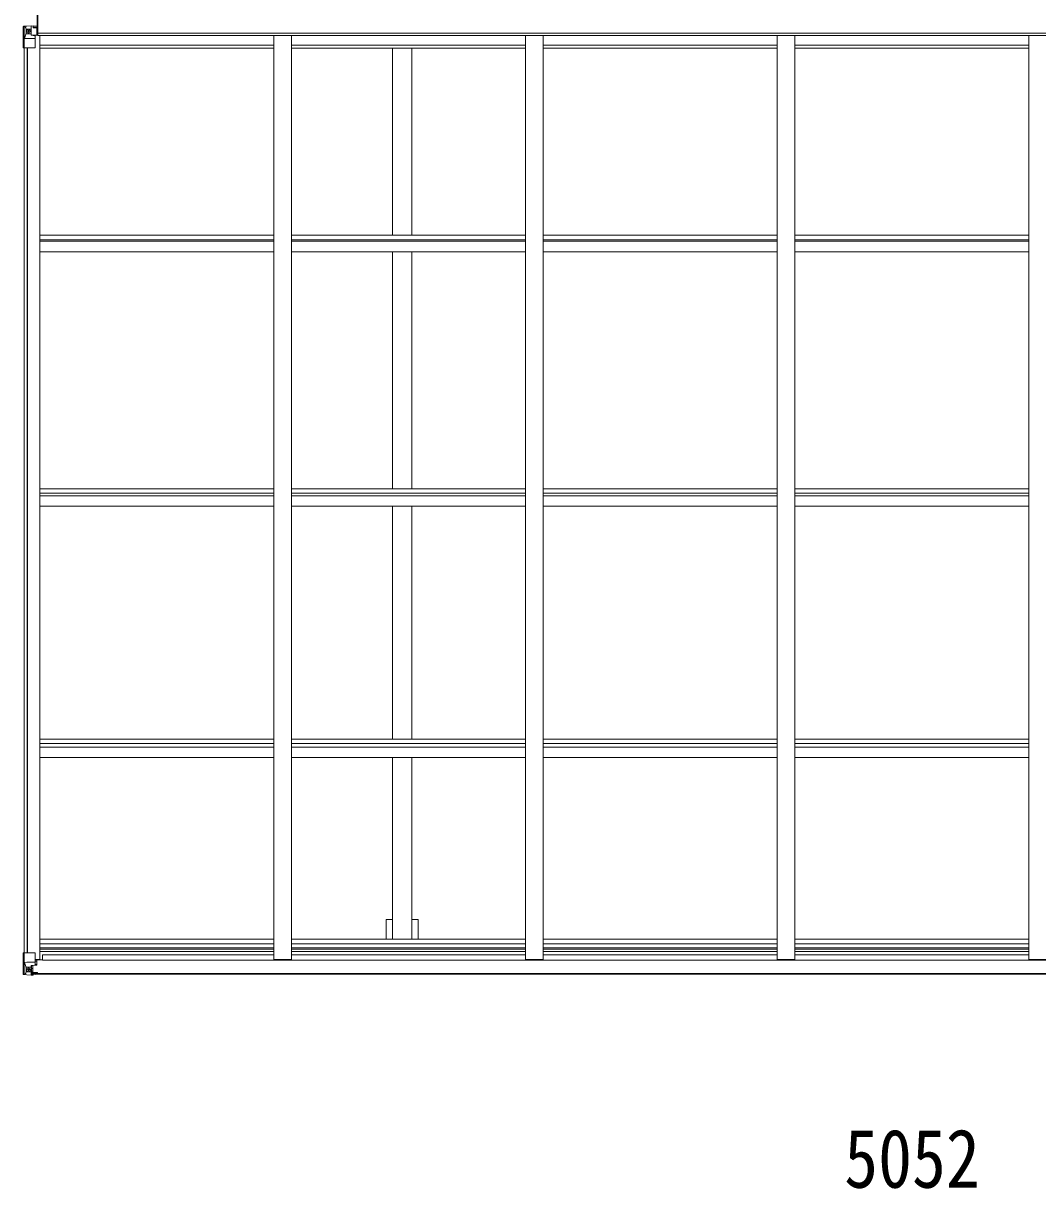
# Model space of a CAD drawing. Units: millimetres at full size; details may follow other scales. Extents: x -9783 to 33754, y -10064 to 6752.
# Drawn here: x 1770 to 4656, y -2 to 3314 of the extents above; entities that cross this region are included whole.
import ezdxf
from ezdxf.enums import TextEntityAlignment as Align

# ---------------------------------------------------------------- set-up
doc = ezdxf.new("R2010")
doc.units = ezdxf.units.MM
doc.header["$LTSCALE"] = 35
for name, color, linetype, lineweight in [('0-1_本体', 4, 'Continuous', 9), ('0-2_部品', 7, 'Continuous', 9), ('0-7_合掌部品', 3, 'Continuous', 9), ('0-A_寸法', 6, 'Continuous', 9)]:
    doc.layers.add(name, color=color, linetype=linetype, lineweight=lineweight)
doc.styles.add('ＭＳ ゴシック', font='')
doc.styles.get('ＭＳ ゴシック').set_extended_font_data('MS Gothic')

msp = doc.modelspace()

# ---------------------------------------------------------------- linework, layer by layer
at = {"layer": '0-1_本体'}
for p, q in [((1798.7, 3305.22), (1809.2, 3305.22)), ((6784.7, 3285.17), (1811.7, 3285.45)), ((1808.17, 3279.78), (1811.7, 3279.78)), ((1811.7, 3282.13), (1811.7, 3278.48)), ((6784.7, 3278.48), (1811.7, 3278.48)), ((2483.2, 3251.67), (1816.62, 3251.67)), ((1817.2, 3279.78), (1817.2, 649.85)), ((2483.2, 3279.78), (2483.2, 649.85)), ((2533.2, 3279.78), (2533.2, 649.85)), ((3199.2, 3251.67), (2533.2, 3251.67)), ((3199.2, 3279.78), (3199.2, 649.85)), ((3249.2, 3279.78), (3249.2, 649.85)), ((3915.2, 3251.67), (3249.2, 3251.67)), ((3915.2, 3279.78), (3915.2, 649.85)), ((3965.2, 3279.78), (3965.2, 649.85)), ((4631.2, 3251.67), (3965.2, 3251.67)), ((4631.2, 3279.78), (4631.2, 649.85)), ((1772.2, 3243.43), (1772.2, 668.33)), ((1781.2, 3243.43), (1781.2, 668.33)), ((1781.9, 3243.43), (1781.9, 668.33)), ((2483.2, 3242.54), (1816.89, 3242.54)), ((3199.2, 3242.54), (2533.2, 3242.54)), ((2820.7, 3242.54), (2820.7, 2710.62)), ((2875.7, 3242.54), (2875.7, 2710.62)), ((3915.2, 3242.54), (3249.2, 3242.54)), ((4631.2, 3242.54), (3965.2, 3242.54)), ((2483.2, 2710.62), (1817.2, 2710.62)), ((2483.2, 2697.61), (1817.2, 2697.61)), ((2483.2, 2693.31), (1817.2, 2693.31)), ((3199.2, 2710.62), (2533.2, 2710.62)), ((3199.2, 2697.61), (2533.2, 2697.61)), ((3199.2, 2693.31), (2533.2, 2693.31)), ((3915.2, 2710.62), (3249.2, 2710.62)), ((3915.2, 2697.61), (3249.2, 2697.61)), ((3915.2, 2693.31), (3249.2, 2693.31)), ((4631.2, 2710.62), (3965.2, 2710.62)), ((4631.2, 2697.61), (3965.2, 2697.61)), ((4631.2, 2693.31), (3965.2, 2693.31)), ((2483.2, 2663.55), (1817.2, 2663.55)), ((3199.2, 2663.55), (2533.2, 2663.55)), ((2820.7, 2663.55), (2820.7, 1989.19)), ((2875.7, 2663.55), (2875.7, 1989.19)), ((3915.2, 2663.55), (3249.2, 2663.55)), ((4631.2, 2663.55), (3965.2, 2663.55)), ((2483.2, 1989.19), (1817.2, 1989.19)), ((2483.2, 1976.23), (1817.2, 1976.23)), ((2483.2, 1969.08), (1817.2, 1969.08)), ((3199.2, 1989.19), (2533.2, 1989.19)), ((3199.2, 1976.23), (2533.2, 1976.23)), ((3199.2, 1969.08), (2533.2, 1969.08)), ((3915.2, 1989.19), (3249.2, 1989.19)), ((3915.2, 1976.23), (3249.2, 1976.23)), ((3915.2, 1969.08), (3249.2, 1969.08)), ((4631.2, 1989.19), (3965.2, 1989.19)), ((4631.2, 1976.23), (3965.2, 1976.23)), ((4631.2, 1969.08), (3965.2, 1969.08)), ((2483.2, 1939.64), (1817.2, 1939.64)), ((3199.2, 1939.64), (2533.2, 1939.64)), ((2820.7, 1939.64), (2820.7, 1276.82)), ((2875.7, 1939.64), (2875.7, 1276.82)), ((3915.2, 1939.64), (3249.2, 1939.64)), ((4631.2, 1939.64), (3965.2, 1939.64)), ((2483.2, 1276.82), (1817.2, 1276.82)), ((2483.2, 1263.98), (1817.2, 1263.98)), ((3199.2, 1276.82), (2533.2, 1276.82)), ((3199.2, 1263.98), (2533.2, 1263.98)), ((3915.2, 1276.82), (3249.2, 1276.82)), ((3915.2, 1263.98), (3249.2, 1263.98)), ((4631.2, 1276.82), (3965.2, 1276.82)), ((4631.2, 1263.98), (3965.2, 1263.98)), ((2483.2, 1253.82), (1817.2, 1253.82)), ((3199.2, 1253.82), (2533.2, 1253.82)), ((3915.2, 1253.82), (3249.2, 1253.82)), ((4631.2, 1253.82), (3965.2, 1253.82)), ((2483.2, 1224.86), (1817.2, 1224.86)), ((3199.2, 1224.86), (2533.2, 1224.86)), ((2820.7, 1224.86), (2820.7, 707.29)), ((2875.7, 1224.86), (2875.7, 707.29)), ((3915.2, 1224.86), (3249.2, 1224.86)), ((4631.2, 1224.86), (3965.2, 1224.86)), ((2893.4, 763.56), (2875.7, 763.56)), ((2893.4, 763.56), (2893.4, 707.29)), ((2483.2, 707.29), (1817.2, 707.29)), ((3199.2, 707.29), (2533.2, 707.29)), ((3915.2, 707.29), (3249.2, 707.29)), ((4631.2, 707.29), (3965.2, 707.29)), ((2483.2, 694.47), (1817.2, 694.47)), ((2483.2, 683.12), (1817.2, 683.12)), ((1817.2, 679.33), (2483.2, 679.33)), ((2483.2, 672.26), (1817.2, 672.26)), ((3199.2, 694.47), (2533.2, 694.47)), ((3199.2, 683.12), (2533.2, 683.12)), ((2533.2, 679.33), (3199.2, 679.33)), ((3199.2, 672.26), (2533.2, 672.26)), ((3915.2, 694.47), (3249.2, 694.47)), ((3915.2, 683.12), (3249.2, 683.12)), ((3249.2, 679.33), (3915.2, 679.33)), ((3915.2, 672.26), (3249.2, 672.26)), ((4631.2, 694.47), (3965.2, 694.47)), ((4631.2, 683.12), (3965.2, 683.12)), ((3965.2, 679.33), (4631.2, 679.33)), ((4631.2, 672.26), (3965.2, 672.26)), ((1804.2, 649.85), (1817.2, 649.85)), ((1824.7, 662.9), (1824.7, 647.83)), ((2483.2, 662.9), (1824.7, 662.9)), ((1824.7, 647.83), (6771.7, 647.83)), ((2483.2, 649.85), (2533.2, 649.85)), ((3199.2, 662.9), (2533.2, 662.9)), ((3199.2, 649.85), (3249.2, 649.85)), ((3915.2, 662.9), (3249.2, 662.9)), ((3915.2, 649.85), (3965.2, 649.85)), ((4631.2, 662.9), (3965.2, 662.9)), ((4631.2, 649.85), (4681.2, 649.85)), ((6802.71, 609.62), (1793.7, 609.62)), ((6802.7, 607.56), (1793.7, 607.56))]:
    msp.add_line(p, q, dxfattribs=at)
msp.add_lwpolyline([(2820.7, 763.56), (2803, 763.56), (2803, 707.29)], dxfattribs=at)
at = {"layer": '0-2_部品'}
for p, q in [((1773.05, 668.33), (1803.2, 668.33)), ((1773.05, 668.33), (1773.05, 607.75)), ((1804.2, 667.33), (1804.2, 634.23)), ((1773.59, 641.45), (1780.2, 641.66)), ((1773.59, 641.45), (1777.74, 629.36)), ((1780.2, 641.66), (1804.2, 641.66)), ((1792.2, 631.43), (1792.2, 605.33)), ((1803.38, 633.97), (1793.03, 632.32)), ((1793.03, 631.69), (1803.38, 633.34)), ((1793.03, 632.32), (1793.03, 631.69)), ((1797.7, 632.43), (1797.7, 612.46)), ((1803.38, 633.34), (1803.38, 633.97)), ((1803.66, 633.42), (1807.7, 633.45)), ((1824.7, 649.06), (1804.2, 649.06)), ((1808.7, 645.33), (1804.2, 645.33)), ((1807.7, 635.19), (1808.7, 635.18)), ((1808.7, 633.46), (1807.7, 633.45)), ((1808.7, 649.06), (1808.7, 633.46)), ((1770.2, 607.62), (1770.2, 607.66)), ((1771.14, 606.66), (1771.14, 606.62)), ((1771.14, 606.62), (1771.14, 606.62)), ((1780.11, 606.23), (1772.19, 606.71)), ((1773.05, 607.68), (1773.05, 607.75)), ((1777.02, 611.12), (1774.28, 607.45)), ((1780.2, 628.13), (1777.87, 628.1)), ((1777.87, 628.1), (1777.87, 614.63)), ((1777.87, 614.63), (1780.2, 614.57)), ((1780.2, 628.13), (1792.2, 628.13)), ((1780.2, 628.13), (1780.2, 628.13)), ((1780.2, 614.57), (1792.2, 614.57)), ((1792.2, 605.44), (1780.2, 606.23)), ((1785.68, 621.77), (1785.68, 622.73)), ((1791.2, 614.57), (1792.2, 614.57)), ((1793.7, 628.13), (1792.2, 628.13)), ((1793.7, 614.57), (1792.2, 614.57)), ((1793.7, 611.04), (1792.2, 611.04)), ((1792.2, 606.21), (1798.7, 605.82)), ((1798.7, 604.93), (1792.2, 605.33)), ((1797.7, 624.53), (1793.7, 624.53)), ((1797.7, 616.33), (1793.7, 616.33)), ((1794.2, 611.4), (1793.7, 611.4)), ((1798.7, 606.74), (1793.7, 606.83)), ((1793.81, 612.7), (1797.7, 612.7)), ((1794.2, 612.49), (1794.2, 612.33)), ((1794.2, 612.33), (1794.2, 612.33)), ((1804.2, 612.24), (1794.2, 612.33)), ((1794.2, 610.37), (1794.2, 612.33)), ((1802.2, 610.4), (1794.2, 610.4)), ((1802.2, 610.37), (1794.2, 610.37)), ((1798.7, 606.74), (1798.7, 607.56)), ((1798.7, 606.33), (1798.7, 606.74)), ((1798.7, 606.33), (1798.7, 605.82)), ((1798.7, 605.82), (1798.7, 604.93)), ((1803.7, 607.13), (1803.7, 607.56)), ((1804, 607.13), (1803.7, 607.13)), ((1804, 607.13), (1805.69, 607.56)), ((1804.2, 612.24), (1804.2, 610.63)), ((1804.2, 610.63), (1809.2, 610.63)), ((1809.2, 609.62), (1809.2, 610.63)), ((1809.2, 610.63), (1810.2, 610.63)), ((1810.2, 612.31), (1810.2, 612.2)), ((1810.2, 610.63), (1810.2, 612.2)), ((1810.2, 610.63), (1810.2, 609.62))]:
    msp.add_line(p, q, dxfattribs=at)
for points in [[(1770.2, 607.66), (1770.2, 668.33), (1773.05, 668.33)], [(1798.7, 606.33), (1793.7, 606.33), (1793.7, 631.79)], [(1807.7, 633.45), (1807.7, 635.19), (1804.2, 635.2)], [(1771.14, 606.62), (1780.2, 606.06), (1792.2, 605.33)], [(1783.76, 620.81), (1782.8, 620.81), (1782.8, 619.85), (1783.76, 619.85)], [(1785.68, 622.73), (1784.72, 622.73), (1784.72, 621.77)], [(1784.72, 618.89), (1784.72, 617.93), (1785.68, 617.93), (1785.68, 618.89)], [(1786.64, 619.85), (1787.6, 619.85), (1787.6, 620.81), (1786.64, 620.81)], [(1809.2, 612.36), (1794.2, 612.49), (1794.2, 612.49)], [(1794.2, 611.4), (1802.2, 611.4), (1802.2, 609.62)], [(1804.2, 612.24), (1804.2, 612.25), (1810.2, 612.2)]]:
    msp.add_lwpolyline(points, dxfattribs=at)
msp.add_circle((1785.2, 620.33), 5.3, dxfattribs=at)
for centre, radius, start, end in [((1803.2, 667.33), 1, 0, 90), ((1793.14, 631.39), 0.937, 96.73234, 177.67791), ((1793.14, 630.75), 0.937, 96.73234, 177.67791), ((1803.27, 634.9), 0.937, 276.73234, 357.67791), ((1803.27, 634.27), 0.937, 276.73234, 357.67791), ((1771.2, 607.66), 0.999, 180.04917, 266.5576), ((1771.2, 607.62), 0.999, 180.04917, 266.5576), ((1771.2, 607.62), 1, 179.99921, 266.49983), ((1772.36, 594.01), 12.7, 84.89689, 90.75534), ((1774.33, 607.62), 1.28, 177.54105, 228.82169), ((1783.76, 621.77), 0.96, 270, 0), ((1783.76, 618.89), 0.96, 0, 90), ((1786.64, 621.77), 0.96, 180, 270), ((1786.64, 618.89), 0.96, 90, 180), ((1794.2, 612.83), 0.5, 179.95536, 269.47105), ((1794.2, 609.9), 0.5, 89.99891, 179.99891), ((1794.2, 609.87), 0.5, 90.00309, 180.00198), ((1794.22, 613), 0.513, 178.95293, 268.11972), ((1809.34, 604.67), 7.69, 83.56574, 91.03001)]:
    msp.add_arc(centre, radius, start, end, dxfattribs=at)
for centre, major_axis, ratio, start_param, end_param in [((1774.31, 639.1), (0.85, -2.32), 0.403757, 3.0087805, 3.9744392), ((1773.14, 606.54), (2, -0.12), 0.060933, 2.0712557, 3.1453404), ((1972.14, 594.31), (201, -12.36), 0.060933, 3.1453404, 3.145839), ((1773.33, 609.64), (-0.02, -3), 0.466854, 0.125683, 0.7596956), ((1775, 614.71), (0.03, -5), 0.573921, 0.7672717, 1.551125), ((1776.47, 628.08), (0, -3), 0.468246, 1.5772882, 2.0127935), ((1698.46, 614.57), (81.75, 0), 0.061163, 6.2824128, 6.2831853)]:
    msp.add_ellipse(centre, major_axis=major_axis, ratio=ratio, start_param=start_param, end_param=end_param, dxfattribs=at)
at = {"layer": '0-7_合掌部品'}
for p, q in [((1770.2, 3304.13), (1770.2, 3243.43)), ((1771.14, 3305.09), (1771.14, 3305.14)), ((1780.11, 3305.52), (1772.19, 3305.05)), ((1773.05, 3304.08), (1773.05, 3304.01)), ((1773.05, 3243.43), (1773.05, 3304.01)), ((1777.02, 3300.63), (1774.28, 3304.3)), ((1777.87, 3297.13), (1780.2, 3297.19)), ((1777.87, 3283.66), (1777.87, 3297.13)), ((1780.2, 3283.62), (1777.87, 3283.66)), ((1792.2, 3306.31), (1780.2, 3305.53)), ((1780.2, 3297.18), (1792.2, 3297.18)), ((1780.2, 3283.62), (1780.2, 3283.63)), ((1792.2, 3283.63), (1780.2, 3283.63)), ((1784.72, 3289.99), (1784.72, 3289.03)), ((1792.2, 3279.64), (1792.2, 3306.43)), ((1798.7, 3306.82), (1798.7, 3300.88)), ((1807.7, 3301.45), (1798.7, 3301.51)), ((1808.7, 3280.58), (1808.7, 3300.74)), ((1773.59, 3270.31), (1777.74, 3282.39)), ((1773.59, 3270.31), (1780.2, 3270.09)), ((1780.2, 3270.09), (1804.2, 3270.09)), ((1792.2, 3279.64), (1798.7, 3279.64)), ((1793.03, 3279.44), (1793.03, 3279.64)), ((1803.38, 3277.78), (1793.03, 3279.44)), ((1795.73, 3279.64), (1803.38, 3278.42)), ((1798.7, 3279.64), (1807.7, 3279.67)), ((1803.38, 3278.42), (1803.38, 3277.78)), ((1804.2, 3244.43), (1804.2, 3277.52)), ((1770.2, 3243.43), (1803.2, 3243.43))]:
    msp.add_line(p, q, dxfattribs=at)
msp.add_lwpolyline([(1810.7, 3282.11), (1810.7, 3345.11), (1809.2, 3345.11), (1809.2, 3282.11)], close=True, dxfattribs=at)
for points in [[(1810.7, 3282.11), (1811.7, 3282.11), (1811.7, 3345.11), (1810.7, 3345.11)], [(1771.14, 3305.14), (1780.2, 3305.69), (1798.7, 3306.82)], [(1783.76, 3291.91), (1782.8, 3291.91), (1782.8, 3290.95), (1783.76, 3290.95)], [(1785.68, 3292.87), (1785.68, 3293.83), (1784.72, 3293.83), (1784.72, 3292.87)], [(1784.72, 3289.03), (1785.68, 3289.03), (1785.68, 3289.99)], [(1786.64, 3290.95), (1787.6, 3290.95), (1787.6, 3291.91), (1786.64, 3291.91)], [(1808.7, 3300.74), (1808.69, 3300.84), (1798.7, 3300.88)]]:
    msp.add_lwpolyline(points, dxfattribs=at)
msp.add_circle((1785.2, 3291.43), 5.3, dxfattribs=at)
for centre, radius, start, end in [((1771.2, 3304.14), 1, 93.50017, 180.00079), ((1771.2, 3304.13), 0.999, 93.4424, 179.95083), ((1771.2, 3304.1), 0.999, 93.4424, 179.95083), ((1772.36, 3317.74), 12.7, 269.24466, 275.10311), ((1774.33, 3304.13), 1.28, 131.17831, 182.45895), ((1783.76, 3292.87), 0.96, 270, 0), ((1783.76, 3289.99), 0.96, 0, 90), ((1786.64, 3292.87), 0.96, 180, 270), ((1786.64, 3289.99), 0.96, 90, 180), ((1793.14, 3280.37), 0.937, 230.93398, 263.26766), ((1803.27, 3277.49), 0.937, 2.32209, 83.26766), ((1803.27, 3276.85), 0.937, 2.32209, 83.26766), ((1803.2, 3244.43), 1, 270, 0)]:
    msp.add_arc(centre, radius, start, end, dxfattribs=at)
for centre, major_axis, ratio, start_param, end_param in [((1972.14, 3317.45), (201, 12.36), 0.060933, 3.1373463, 3.1378449), ((1773.14, 3305.22), (2, 0.12), 0.060933, 3.1378449, 4.2119296), ((1773.33, 3302.12), (-0.02, 3), 0.466854, 5.5234897, 6.1575023), ((1775, 3297.05), (0.03, 5), 0.573921, 4.7320603, 5.5159136), ((1776.47, 3283.68), (0, 3), 0.468246, 4.2703918, 4.7058971), ((1698.46, 3297.18), (81.75, 0), 0.061163, 0, 0.0007725), ((1807.7, 3300.74), (1, -0.012), 0.707053, 0.1587743, 1.5795216), ((1774.31, 3272.65), (0.85, 2.32), 0.403757, 2.3087461, 3.2744049), ((1807.7, 3280.58), (1, 0.021), 0.906239, 4.6936843, 6.2644806)]:
    msp.add_ellipse(centre, major_axis=major_axis, ratio=ratio, start_param=start_param, end_param=end_param, dxfattribs=at)

# ---------------------------------------------------------------- texts
at = {"layer": '0-A_寸法', "color": 7, "style": 'ＭＳ ゴシック', "width": 0.85}
msp.add_text('5052', height=166.8, dxfattribs=at).set_placement((4105.7, -49.76), align=Align.BOTTOM_LEFT)

doc.saveas('drawing.dxf')
